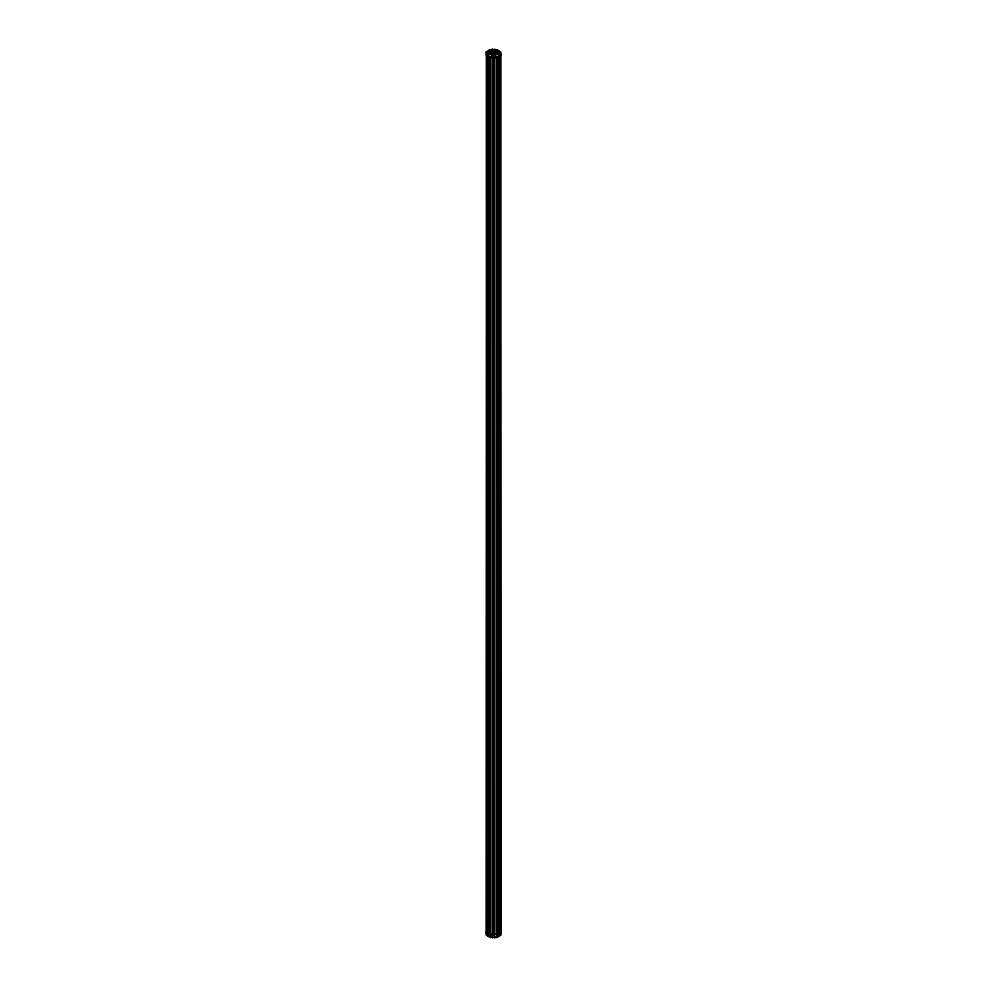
<?xml version="1.0" encoding="UTF-8"?>
<svg xmlns="http://www.w3.org/2000/svg" width="987" height="987" viewBox="0 0 987 987"><rect width="100%" height="100%" fill="white"/><g stroke="black" fill="none" stroke-linecap="round" stroke-linejoin="round"><path stroke-width="1.48" d="M492.957 54.68L491.144 57.271L492.784 57.604L489.096 56.691L489.096 936.712L492.784 937.625L492.784 57.283M495.03 934.393A2.06 1.197 0 0 1 494.586 934.59L494.536 52.422L496.35 49.819L497.904 50.288L497.904 53.36M491.748 936.429L492.957 934.701L492.908 52.299L490.983 49.671L492.612 49.362L488.96 50.214L488.96 53.298M489.096 56.691L490.65 57.147L492.464 54.556A2.134 1.234 0 0 1 491.649 54.137L487.159 55.136L488.269 55.778L487.886 936.021L486.406 935.17L486.332 51.731L488.22 51.09L487.084 51.743L487.084 931.777M488.96 50.214L490.49 49.782L492.414 52.41L492.464 934.578A2.134 1.234 0 0 1 492.044 934.381M486.406 935.17L486.887 52.027L491.427 53.15A2.134 1.234 0 0 0 491.44 53.866L486.936 54.853L486.381 53.903L486.406 55.149L488.269 55.778M492.39 54.137A1.604 0.925 0 0 0 494.857 54.026A1.616 0.938 0 0 0 494.388 52.743A1.616 0.938 0 0 0 492.229 52.928A1.616 0.938 0 0 0 492.365 54.186L494.623 52.842M498.78 55.889L499.915 55.223L499.915 935.257L498.78 935.91L498.78 55.889L500.668 55.247L500.643 54.001L500.113 54.939L495.573 53.829A2.134 1.234 0 0 0 495.56 53.175L500.064 52.126L500.619 53.076L500.594 51.83L499.114 50.979L499.841 51.842L495.351 52.891A2.134 1.234 0 0 0 494.573 52.447M492.957 934.701A2.134 1.234 0 0 0 494.092 934.701L494.092 54.68L496.017 57.308L494.388 57.616L498.04 56.765L498.04 936.786L494.388 937.638L496.017 937.329M489.096 936.712L489.478 56.481M496.51 937.218L498.04 936.786M498.78 935.91L500.668 935.269L500.643 54.001M494.216 52.767L494.216 49.375L497.904 50.288M500.594 51.83L500.619 933.097L500.064 932.147M491.144 937.292L492.784 937.625M487.084 51.743L491.625 52.866M498.04 56.765L496.51 57.197L494.586 54.569A2.06 1.197 0 0 0 495.375 54.112L499.915 55.223M487.159 935.158L488.269 935.799M494.216 49.375L495.856 49.708L494.043 52.299L494.043 55.383M486.887 52.027L486.357 52.977L486.332 51.731M500.594 931.851L500.619 933.097M500.668 935.269L500.064 52.126M486.887 932.061L486.357 932.999L486.332 931.753M499.163 56.111L499.163 936.132M496.547 57.628L496.547 937.65M496.35 49.819L496.35 52.903M495.375 54.112L495.375 57.197M494.388 57.295L494.388 937.638M492.612 49.362L492.612 52.755M491.649 54.088L491.649 57.172M490.983 49.671L490.983 52.755M490.638 57.579L490.638 937.613M490.49 49.782L490.49 52.866M489.342 50.448L489.342 53.52M487.886 56L487.886 936.021M494.031 54.717A2.134 1.234 0 0 1 492.908 54.704M492.957 52.323A2.134 1.234 0 0 1 494.092 52.336M491.773 52.953A2.06 1.197 0 0 1 492.562 52.496M494.561 934.208A1.604 0.925 0 0 1 492.439 934.208"/></g></svg>
